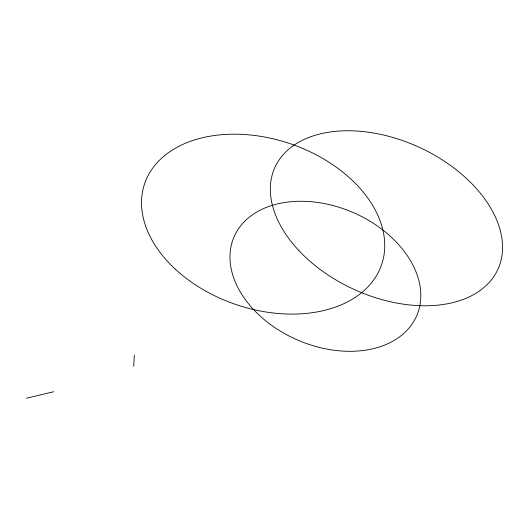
<?xml version="1.0" encoding="UTF-8"?>
<svg xmlns="http://www.w3.org/2000/svg" width="529" height="529" viewBox="0 0 529 529"><rect width="100%" height="100%" fill="white"/><g stroke="black" fill="none" stroke-linecap="round" stroke-linejoin="round"><path stroke-width="0.79" d="M133.711 366.299L134.313 355.19M26.45 398.211L53.773 391.724M253.768 309.743A99.478 69.544 23.3 0 0 415.774 317.757A99.478 69.544 23.3 0 0 306.575 201.404A99.478 69.544 23.3 0 0 253.768 309.743M298.753 250.435A122.602 78.186 24.6 0 0 496.235 272.633A122.602 78.186 24.6 0 0 364.362 131.708A122.602 78.186 24.6 0 0 298.753 250.435M175.509 269.347A125.214 84.871 18.9 0 0 379.941 268.95A125.214 84.871 18.9 0 0 233.884 134.181A125.214 84.871 18.9 0 0 175.509 269.347"/></g></svg>
